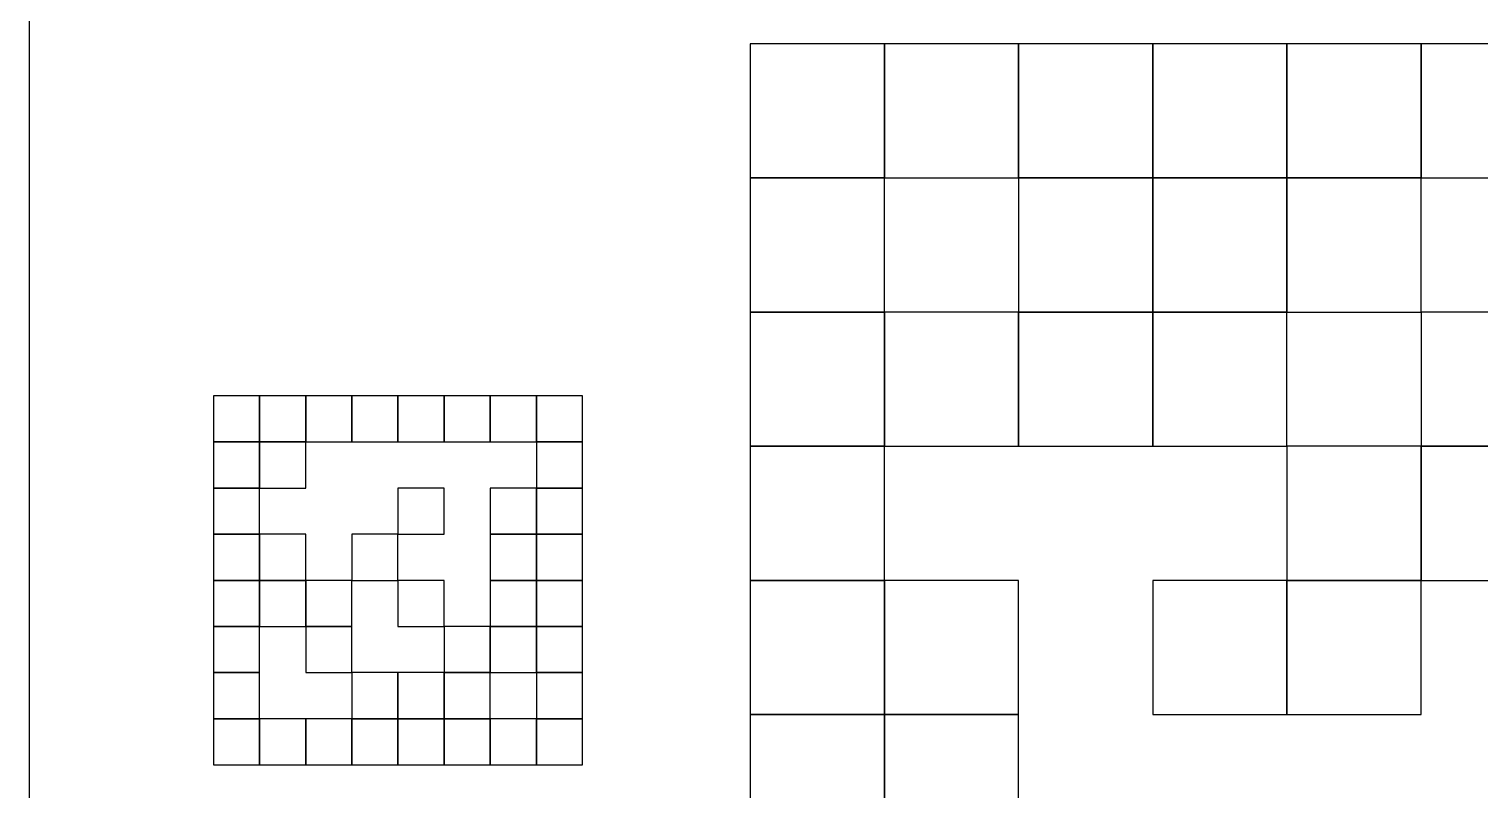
# Model space of a CAD drawing. Extents: x 0 to 490, y 0 to 320.
# Drawn here: x 340 to 426.5, y 232.5 to 277.9 of the extents above; entities that cross this region are included whole.
import ezdxf

# ---------------------------------------------------------------- set-up
doc = ezdxf.new("R2010")
doc.units = 0
doc.layers.add('BLACK_POCKET', color=7, linetype='CONTINUOUS')
doc.layers.add('CUT', color=1, linetype='CONTINUOUS')

msp = doc.modelspace()

# ---------------------------------------------------------------- linework, layer by layer
at = {"layer": 'BLACK_POCKET'}
for p, q in [((391, 277), (383, 277)), ((383, 277), (383, 269)), ((391, 269), (391, 277)), ((399, 277), (391, 277)), ((391, 277), (391, 269)), ((399, 269), (399, 277)), ((407, 277), (399, 277)), ((399, 277), (399, 269)), ((407, 269), (407, 277)), ((415, 277), (407, 277)), ((407, 277), (407, 269)), ((415, 269), (415, 277)), ((423, 277), (415, 277)), ((415, 277), (415, 269)), ((423, 269), (423, 277)), ((431, 277), (423, 277)), ((423, 277), (423, 269)), ((383, 269), (391, 269)), ((391, 269), (383, 269)), ((383, 269), (383, 261)), ((391, 269), (399, 269)), ((391, 261), (391, 269)), ((399, 269), (407, 269)), ((407, 269), (399, 269)), ((399, 269), (399, 261)), ((407, 269), (415, 269)), ((407, 261), (407, 269)), ((415, 269), (407, 269)), ((407, 269), (407, 261)), ((415, 269), (423, 269)), ((415, 261), (415, 269)), ((423, 269), (415, 269)), ((415, 269), (415, 261)), ((423, 269), (431, 269)), ((423, 261), (423, 269)), ((383, 261), (391, 261)), ((391, 261), (383, 261)), ((383, 261), (383, 253)), ((391, 253), (391, 261)), ((399, 261), (391, 261)), ((391, 261), (391, 253)), ((399, 261), (407, 261)), ((399, 253), (399, 261)), ((407, 261), (399, 261)), ((399, 261), (399, 253)), ((407, 261), (415, 261)), ((407, 253), (407, 261)), ((415, 261), (407, 261)), ((407, 261), (407, 253)), ((415, 261), (423, 261)), ((415, 253), (415, 261)), ((431, 261), (423, 261)), ((423, 261), (423, 253)), ((353.75, 256), (351, 256)), ((351, 256), (351, 253.25)), ((353.75, 253.25), (353.75, 256)), ((356.5, 256), (353.75, 256)), ((353.75, 256), (353.75, 253.25)), ((356.5, 253.25), (356.5, 256)), ((359.25, 256), (356.5, 256)), ((356.5, 256), (356.5, 253.25)), ((359.25, 253.25), (359.25, 256)), ((362, 256), (359.25, 256)), ((359.25, 256), (359.25, 253.25)), ((362, 253.25), (362, 256)), ((364.75, 256), (362, 256)), ((362, 256), (362, 253.25)), ((364.75, 253.25), (364.75, 256)), ((367.5, 256), (364.75, 256)), ((364.75, 256), (364.75, 253.25)), ((367.5, 253.25), (367.5, 256)), ((370.25, 256), (367.5, 256)), ((367.5, 256), (367.5, 253.25)), ((370.25, 253.25), (370.25, 256)), ((373, 256), (370.25, 256)), ((370.25, 256), (370.25, 253.25)), ((373, 253.25), (373, 256)), ((351, 253.25), (353.75, 253.25)), ((353.75, 253.25), (351, 253.25)), ((351, 253.25), (351, 250.5)), ((353.75, 253.25), (356.5, 253.25)), ((353.75, 250.5), (353.75, 253.25)), ((356.5, 253.25), (353.75, 253.25)), ((353.75, 253.25), (353.75, 250.5)), ((356.5, 253.25), (359.25, 253.25)), ((356.5, 250.5), (356.5, 253.25)), ((359.25, 253.25), (362, 253.25)), ((362, 253.25), (364.75, 253.25)), ((364.75, 253.25), (367.5, 253.25)), ((367.5, 253.25), (370.25, 253.25)), ((370.25, 253.25), (373, 253.25)), ((373, 253.25), (370.25, 253.25)), ((370.25, 253.25), (370.25, 250.5)), ((373, 250.5), (373, 253.25)), ((383, 253), (391, 253)), ((391, 253), (383, 253)), ((383, 253), (383, 245)), ((391, 253), (399, 253)), ((391, 245), (391, 253)), ((399, 253), (407, 253)), ((407, 253), (415, 253)), ((423, 253), (415, 253)), ((415, 253), (415, 245)), ((423, 253), (431, 253)), ((423, 245), (423, 253)), ((431, 253), (423, 253)), ((423, 253), (423, 245)), ((351, 250.5), (353.75, 250.5)), ((353.75, 250.5), (351, 250.5)), ((351, 250.5), (351, 247.75)), ((353.75, 250.5), (356.5, 250.5)), ((353.75, 247.75), (353.75, 250.5)), ((364.75, 250.5), (362, 250.5)), ((362, 250.5), (362, 247.75)), ((364.75, 247.75), (364.75, 250.5)), ((370.25, 250.5), (367.5, 250.5)), ((367.5, 250.5), (367.5, 247.75)), ((370.25, 250.5), (373, 250.5)), ((370.25, 247.75), (370.25, 250.5)), ((373, 250.5), (370.25, 250.5)), ((370.25, 250.5), (370.25, 247.75)), ((373, 247.75), (373, 250.5)), ((351, 247.75), (353.75, 247.75)), ((353.75, 247.75), (351, 247.75)), ((351, 247.75), (351, 245)), ((353.75, 245), (353.75, 247.75)), ((356.5, 247.75), (353.75, 247.75)), ((353.75, 247.75), (353.75, 245)), ((356.5, 245), (356.5, 247.75)), ((362, 247.75), (359.25, 247.75)), ((359.25, 247.75), (359.25, 245)), ((362, 247.75), (364.75, 247.75)), ((362, 245), (362, 247.75)), ((367.5, 247.75), (370.25, 247.75)), ((370.25, 247.75), (367.5, 247.75)), ((367.5, 247.75), (367.5, 245)), ((370.25, 247.75), (373, 247.75)), ((370.25, 245), (370.25, 247.75)), ((373, 247.75), (370.25, 247.75)), ((370.25, 247.75), (370.25, 245)), ((373, 245), (373, 247.75)), ((351, 245), (353.75, 245)), ((353.75, 245), (351, 245)), ((351, 245), (351, 242.25)), ((353.75, 245), (356.5, 245)), ((353.75, 242.25), (353.75, 245)), ((356.5, 245), (353.75, 245)), ((353.75, 245), (353.75, 242.25)), ((356.5, 242.25), (356.5, 245)), ((359.25, 245), (356.5, 245)), ((356.5, 245), (356.5, 242.25)), ((359.25, 245), (362, 245)), ((359.25, 242.25), (359.25, 245)), ((364.75, 245), (362, 245)), ((362, 245), (362, 242.25)), ((364.75, 242.25), (364.75, 245)), ((367.5, 245), (370.25, 245)), ((370.25, 245), (367.5, 245)), ((367.5, 245), (367.5, 242.25)), ((370.25, 245), (373, 245)), ((370.25, 242.25), (370.25, 245)), ((373, 245), (370.25, 245)), ((370.25, 245), (370.25, 242.25)), ((373, 242.25), (373, 245)), ((383, 245), (391, 245)), ((391, 245), (383, 245)), ((383, 245), (383, 237)), ((391, 237), (391, 245)), ((399, 245), (391, 245)), ((391, 245), (391, 237)), ((399, 237), (399, 245)), ((415, 245), (407, 245)), ((407, 245), (407, 237)), ((415, 245), (423, 245)), ((415, 237), (415, 245)), ((423, 245), (415, 245)), ((415, 245), (415, 237)), ((423, 245), (431, 245)), ((423, 237), (423, 245)), ((351, 242.25), (353.75, 242.25)), ((353.75, 242.25), (351, 242.25)), ((351, 242.25), (351, 239.5)), ((353.75, 242.25), (356.5, 242.25)), ((353.75, 239.5), (353.75, 242.25)), ((356.5, 242.25), (359.25, 242.25)), ((359.25, 242.25), (356.5, 242.25)), ((356.5, 242.25), (356.5, 239.5)), ((359.25, 239.5), (359.25, 242.25)), ((362, 242.25), (364.75, 242.25)), ((367.5, 242.25), (364.75, 242.25)), ((364.75, 242.25), (364.75, 239.5)), ((367.5, 242.25), (370.25, 242.25)), ((367.5, 239.5), (367.5, 242.25)), ((370.25, 242.25), (367.5, 242.25)), ((367.5, 242.25), (367.5, 239.5)), ((370.25, 242.25), (373, 242.25)), ((370.25, 239.5), (370.25, 242.25)), ((373, 242.25), (370.25, 242.25)), ((370.25, 242.25), (370.25, 239.5)), ((373, 239.5), (373, 242.25)), ((351, 239.5), (353.75, 239.5)), ((353.75, 239.5), (351, 239.5)), ((351, 239.5), (351, 236.75)), ((353.75, 236.75), (353.75, 239.5)), ((356.5, 239.5), (359.25, 239.5)), ((362, 239.5), (359.25, 239.5)), ((359.25, 239.5), (359.25, 236.75)), ((362, 236.75), (362, 239.5)), ((364.75, 239.5), (362, 239.5)), ((362, 239.5), (362, 236.75)), ((364.75, 239.5), (367.5, 239.5)), ((364.75, 236.75), (364.75, 239.5)), ((367.5, 239.5), (364.75, 239.5)), ((364.75, 239.5), (364.75, 236.75)), ((367.5, 239.5), (370.25, 239.5)), ((367.5, 236.75), (367.5, 239.5)), ((370.25, 239.5), (373, 239.5)), ((373, 239.5), (370.25, 239.5)), ((370.25, 239.5), (370.25, 236.75)), ((373, 236.75), (373, 239.5)), ((351, 236.75), (353.75, 236.75)), ((353.75, 236.75), (351, 236.75)), ((351, 236.75), (351, 234)), ((353.75, 234), (353.75, 236.75)), ((356.5, 236.75), (353.75, 236.75)), ((353.75, 236.75), (353.75, 234)), ((356.5, 234), (356.5, 236.75)), ((359.25, 236.75), (356.5, 236.75)), ((356.5, 236.75), (356.5, 234)), ((359.25, 236.75), (362, 236.75)), ((359.25, 234), (359.25, 236.75)), ((362, 236.75), (359.25, 236.75)), ((359.25, 236.75), (359.25, 234)), ((362, 236.75), (364.75, 236.75)), ((362, 234), (362, 236.75)), ((364.75, 236.75), (362, 236.75)), ((362, 236.75), (362, 234)), ((364.75, 236.75), (367.5, 236.75)), ((364.75, 234), (364.75, 236.75)), ((367.5, 236.75), (364.75, 236.75)), ((364.75, 236.75), (364.75, 234)), ((367.5, 234), (367.5, 236.75)), ((370.25, 236.75), (367.5, 236.75)), ((367.5, 236.75), (367.5, 234)), ((370.25, 236.75), (373, 236.75)), ((370.25, 234), (370.25, 236.75)), ((373, 236.75), (370.25, 236.75)), ((370.25, 236.75), (370.25, 234)), ((373, 234), (373, 236.75)), ((383, 237), (391, 237)), ((391, 237), (383, 237)), ((383, 237), (383, 229)), ((391, 237), (399, 237)), ((391, 229), (391, 237)), ((399, 237), (391, 237)), ((391, 237), (391, 229)), ((399, 229), (399, 237)), ((407, 237), (415, 237)), ((415, 237), (423, 237)), ((351, 234), (353.75, 234)), ((353.75, 234), (356.5, 234)), ((356.5, 234), (359.25, 234)), ((359.25, 234), (362, 234)), ((362, 234), (364.75, 234)), ((364.75, 234), (367.5, 234)), ((367.5, 234), (370.25, 234)), ((370.25, 234), (373, 234))]:
    msp.add_line(p, q, dxfattribs=at)
at = {"layer": 'CUT'}
msp.add_line((340, 320), (340, 170), dxfattribs=at)

doc.saveas('drawing.dxf')
